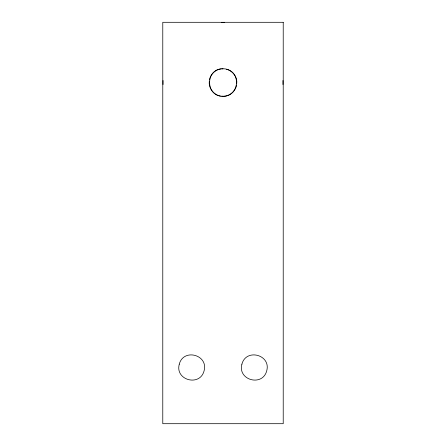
<?xml version="1.0" encoding="UTF-8"?>
<svg xmlns="http://www.w3.org/2000/svg" width="446" height="446" viewBox="0 0 446 446"><rect width="100%" height="100%" fill="white"/><g stroke="black" fill="none" stroke-linecap="round" stroke-linejoin="round"><path stroke-width="0.67" d="M221.935 68.896C229.723 67.686 238.002 75.575 236.692 83.798M209.308 81.239C208.388 88.146 213.679 94.881 220.441 96.146M163.046 80.486L163.046 84.556M282.954 84.556L282.954 80.486M209.375 79.962C210.506 74.304 215.295 69.531 221.093 68.879M236.625 85.08C235.36 91.843 228.625 97.133 221.723 96.213M221.645 22.478L224.355 22.478M223 68.756C205.127 68.573 205.127 96.47 223 96.286C238.666 96.609 241.777 72.966 226.562 69.225M179.275 364.17C174.793 380.237 199.942 386.977 204.095 370.821C208.577 354.754 183.429 348.014 179.275 364.17M241.905 364.17C237.423 380.237 262.571 386.977 266.725 370.821C271.207 354.754 246.058 348.014 241.905 364.17M283.221 22.3L162.779 22.3L162.779 423.7L283.221 423.7L283.221 22.3"/></g></svg>
